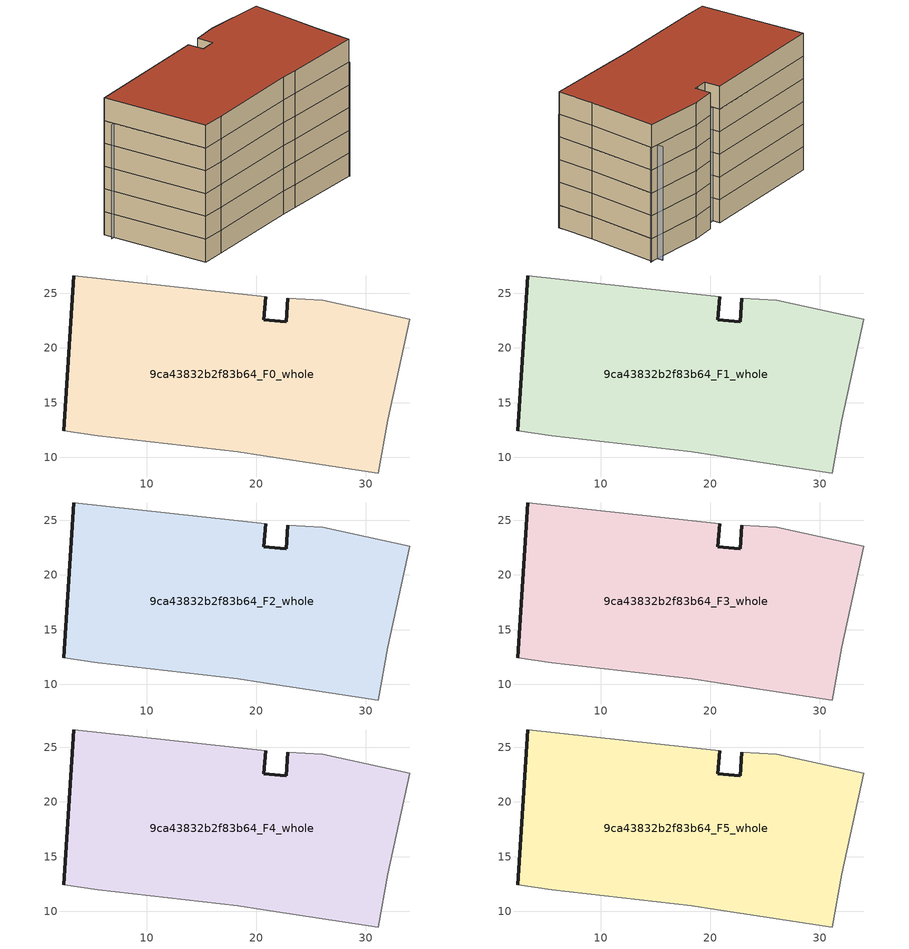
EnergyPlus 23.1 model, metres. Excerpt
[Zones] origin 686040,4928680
9ca43832b2f83b64_F0_whole
 floor ground (EU_floor_Construction): 34.03,22.6 32.02,13.39 31.17,8.57 20.64,10.16 18.35,10.51 5.53,11.99 2.45,12.42 3.37,26.57 20.88,24.68 20.72,22.56 22.23,22.45 22.74,22.41 22.9,24.53 26.11,24.36 z0
 wall outside (EU_wall_Construction): 22.9,24.53 22.74,22.41 22.23,22.45 20.72,22.56 20.88,24.68 / 3.37,26.57 2.45,12.42 z0:3
 wall adiabatic (EU_wall_Construction): 20.88,24.68 3.37,26.57 / 2.45,12.42 5.53,11.99 18.35,10.51 20.64,10.16 31.17,8.57 32.02,13.39 34.03,22.6 26.11,24.36 22.9,24.53 z0:3
9ca43832b2f83b64_F1_whole
 floor to 9ca43832b2f83b64_F0_whole (EU_floor_Construction): 34.03,22.6 32.02,13.39 31.17,8.57 20.64,10.16 18.35,10.51 5.53,11.99 2.45,12.42 3.37,26.57 20.88,24.68 20.72,22.56 22.23,22.45 22.74,22.41 22.9,24.53 26.11,24.36 z3
 wall outside (EU_wall_Construction): 22.9,24.53 22.74,22.41 22.23,22.45 20.72,22.56 20.88,24.68 / 3.37,26.57 2.45,12.42 z3:6
 wall adiabatic (EU_wall_Construction): 20.88,24.68 3.37,26.57 / 2.45,12.42 5.53,11.99 18.35,10.51 20.64,10.16 31.17,8.57 32.02,13.39 34.03,22.6 26.11,24.36 22.9,24.53 z3:6
9ca43832b2f83b64_F2_whole
 floor to 9ca43832b2f83b64_F1_whole (EU_floor_Construction): 34.03,22.6 32.02,13.39 31.17,8.57 20.64,10.16 18.35,10.51 5.53,11.99 2.45,12.42 3.37,26.57 20.88,24.68 20.72,22.56 22.23,22.45 22.74,22.41 22.9,24.53 26.11,24.36 z6
 wall outside (EU_wall_Construction): 22.9,24.53 22.74,22.41 22.23,22.45 20.72,22.56 20.88,24.68 / 3.37,26.57 2.45,12.42 z6:9
 wall adiabatic (EU_wall_Construction): 20.88,24.68 3.37,26.57 / 2.45,12.42 5.53,11.99 18.35,10.51 20.64,10.16 31.17,8.57 32.02,13.39 34.03,22.6 26.11,24.36 22.9,24.53 z6:9
9ca43832b2f83b64_F3_whole
 floor to 9ca43832b2f83b64_F2_whole (EU_floor_Construction): 34.03,22.6 32.02,13.39 31.17,8.57 20.64,10.16 18.35,10.51 5.53,11.99 2.45,12.42 3.37,26.57 20.88,24.68 20.72,22.56 22.23,22.45 22.74,22.41 22.9,24.53 26.11,24.36 z9
 wall outside (EU_wall_Construction): 22.9,24.53 22.74,22.41 22.23,22.45 20.72,22.56 20.88,24.68 / 3.37,26.57 2.45,12.42 z9:12
 wall adiabatic (EU_wall_Construction): 20.88,24.68 3.37,26.57 / 2.45,12.42 5.53,11.99 18.35,10.51 20.64,10.16 31.17,8.57 32.02,13.39 34.03,22.6 26.11,24.36 22.9,24.53 z9:12
9ca43832b2f83b64_F4_whole
 floor to 9ca43832b2f83b64_F3_whole (EU_floor_Construction): 34.03,22.6 32.02,13.39 31.17,8.57 20.64,10.16 18.35,10.51 5.53,11.99 2.45,12.42 3.37,26.57 20.88,24.68 20.72,22.56 22.23,22.45 22.74,22.41 22.9,24.53 26.11,24.36 z12
 wall outside (EU_wall_Construction): 22.9,24.53 22.74,22.41 22.23,22.45 20.72,22.56 20.88,24.68 / 3.37,26.57 2.45,12.42 z12:15
 wall adiabatic (EU_wall_Construction): 20.88,24.68 3.37,26.57 / 2.45,12.42 5.53,11.99 18.35,10.51 20.64,10.16 31.17,8.57 32.02,13.39 34.03,22.6 26.11,24.36 22.9,24.53 z12:15
9ca43832b2f83b64_F5_whole
 floor to 9ca43832b2f83b64_F4_whole (EU_floor_Construction): 34.03,22.6 32.02,13.39 31.17,8.57 20.64,10.16 18.35,10.51 5.53,11.99 2.45,12.42 3.37,26.57 20.88,24.68 20.72,22.56 22.23,22.45 22.74,22.41 22.9,24.53 26.11,24.36 z15
 wall outside (EU_wall_Construction): 22.9,24.53 22.74,22.41 22.23,22.45 20.72,22.56 20.88,24.68 / 3.37,26.57 2.45,12.42 z15:18
 wall adiabatic (EU_wall_Construction): 20.88,24.68 3.37,26.57 / 2.45,12.42 5.53,11.99 18.35,10.51 20.64,10.16 31.17,8.57 32.02,13.39 34.03,22.6 26.11,24.36 22.9,24.53 z15:18
 roof outside (EU_roof_Construction): 31.17,8.57 32.02,13.39 34.03,22.6 26.11,24.36 22.9,24.53 22.74,22.41 22.23,22.45 20.72,22.56 20.88,24.68 3.37,26.57 2.45,12.42 5.53,11.99 18.35,10.51 20.64,10.16 z18
shading: 31.16,8.47 33.19,23.61 / 34.28,22.57 2.83,25.27 z0:15
[Building]
EU S2 Campaign: North Axis=0; Terrain=City; Solar Distribution=FullExterior
[Site:Location]
Bologna: Latitude=44.5; Longitude=11.25; Time Zone=1; Elevation=37
[SizingPeriod:WeatherFileDays]
AnnualSizingPeriod: Begin Month=1; Begin Day of Month=1; End Month=12; End Day of Month=31; Day of Week for Start Day=Monday; Use Weather File Daylight Saving Period=No; Use Weather File Rain and Snow Indicators=No
[MATERIAL]
EU_InternalMass_Material: Roughness=MediumRough; Thickness=0.1; Conductivity=1; Density=1800; Specific Heat=900; Thermal Absorptance=0.9; Solar Absorptance=0.7; Visible Absorptance=0.7
[MATERIAL:NOMASS] Roughness=MediumRough; Thermal Absorptance=0.9; Solar Absorptance=0.7; Visible Absorptance=0.7
Name | Thermal Resistance
EU_wall_NoMass | 0.905828
EU_roof_NoMass | 0.37593
EU_floor_NoMass | 0.67114
[CONSTRUCTION]
EU_wall_Construction: EU_wall_NoMass
EU_roof_Construction: EU_roof_NoMass
EU_floor_Construction: EU_floor_NoMass
EU_InternalMass_Construction: EU_InternalMass_Material
[ZONE] Type=1; Multiplier=1; Ceiling Height=autocalculate; Volume=1280.36; Floor Area=autocalculate; Part of Total Floor Area=Yes
9ca43832b2f83b64_F0_whole; 9ca43832b2f83b64_F1_whole; 9ca43832b2f83b64_F2_whole; 9ca43832b2f83b64_F3_whole; 9ca43832b2f83b64_F4_whole; 9ca43832b2f83b64_F5_whole
[INTERNALMASS] Construction=EU_InternalMass_Construction; Surface Area=400.345
Name | Zone or ZoneList
9ca43832b2f83b64_F0_whole_EU_InternalMass | 9ca43832b2f83b64_F0_whole
9ca43832b2f83b64_F1_whole_EU_InternalMass | 9ca43832b2f83b64_F1_whole
9ca43832b2f83b64_F2_whole_EU_InternalMass | 9ca43832b2f83b64_F2_whole
9ca43832b2f83b64_F3_whole_EU_InternalMass | 9ca43832b2f83b64_F3_whole
9ca43832b2f83b64_F4_whole_EU_InternalMass | 9ca43832b2f83b64_F4_whole
9ca43832b2f83b64_F5_whole_EU_InternalMass | 9ca43832b2f83b64_F5_whole
[OTHEREQUIPMENT] Fuel Type=Electricity; Design Level Calculation Method=Watts/Area; Power per Zone Floor Area=1; Fraction Latent=0; Fraction Radiant=0; Fraction Lost=0; Carbon Dioxide Generation Rate=0; EndUse Subcategory=EU_Step8_InternalGains
Name | Zone or ZoneList or Space or SpaceList | Schedule
EU_Step8_InternalGain_9ca43832b2f83b64_F0_whole_f000 | 9ca43832b2f83b64_F0_whole | EU_Step8_GainSchedule_9ca43832b2f83b64_F0_whole_f000
EU_Step8_InternalGain_9ca43832b2f83b64_F1_whole_f000 | 9ca43832b2f83b64_F1_whole | EU_Step8_GainSchedule_9ca43832b2f83b64_F1_whole_f000
EU_Step8_InternalGain_9ca43832b2f83b64_F2_whole_f000 | 9ca43832b2f83b64_F2_whole | EU_Step8_GainSchedule_9ca43832b2f83b64_F2_whole_f000
EU_Step8_InternalGain_9ca43832b2f83b64_F3_whole_f000 | 9ca43832b2f83b64_F3_whole | EU_Step8_GainSchedule_9ca43832b2f83b64_F3_whole_f000
EU_Step8_InternalGain_9ca43832b2f83b64_F4_whole_f000 | 9ca43832b2f83b64_F4_whole | EU_Step8_GainSchedule_9ca43832b2f83b64_F4_whole_f000
EU_Step8_InternalGain_9ca43832b2f83b64_F5_whole_f000 | 9ca43832b2f83b64_F5_whole | EU_Step8_GainSchedule_9ca43832b2f83b64_F5_whole_f000
[ZONEVENTILATION:DESIGNFLOWRATE] Schedule=EU_AlwaysOn; Design Flow Rate Calculation Method=AirChanges/Hour; Air Changes per Hour=0.73129; Ventilation Type=Natural; Fan Pressure Rise=0; Fan Total Efficiency=1; Constant Term Coefficient=1; Temperature Term Coefficient=0; Velocity Term Coefficient=0; Velocity Squared Term Coefficient=0; Minimum Indoor Temperature=-100; Maximum Indoor Temperature=100; Delta Temperature=-100; Minimum Outdoor Temperature=-100; Maximum Outdoor Temperature=100; Maximum Wind Speed=40
Name | Zone or ZoneList or Space or SpaceList
EU_ConstantAir_9ca43832b2f83b64_F0_whole | 9ca43832b2f83b64_F0_whole
EU_ConstantAir_9ca43832b2f83b64_F1_whole | 9ca43832b2f83b64_F1_whole
EU_ConstantAir_9ca43832b2f83b64_F2_whole | 9ca43832b2f83b64_F2_whole
EU_ConstantAir_9ca43832b2f83b64_F3_whole | 9ca43832b2f83b64_F3_whole
EU_ConstantAir_9ca43832b2f83b64_F4_whole | 9ca43832b2f83b64_F4_whole
EU_ConstantAir_9ca43832b2f83b64_F5_whole | 9ca43832b2f83b64_F5_whole
[HVACTEMPLATE:THERMOSTAT] Constant Heating Setpoint=20; Constant Cooling Setpoint=50
EU_HeatOnly_9ca43832b2f83b64_F0_whole; EU_HeatOnly_9ca43832b2f83b64_F1_whole; EU_HeatOnly_9ca43832b2f83b64_F2_whole; EU_HeatOnly_9ca43832b2f83b64_F3_whole; EU_HeatOnly_9ca43832b2f83b64_F4_whole; EU_HeatOnly_9ca43832b2f83b64_F5_whole
[HVACTEMPLATE:ZONE:IDEALLOADSAIRSYSTEM] System Availability Schedule=EU_AlwaysOn; Maximum Heating Supply Air Temperature=50; Minimum Cooling Supply Air Temperature=13; Maximum Heating Supply Air Humidity Ratio=0.0156; Minimum Cooling Supply Air Humidity Ratio=0.0077; Heating Limit=NoLimit; Cooling Limit=NoLimit; Heating Availability Schedule=EU_AlwaysOn; Cooling Availability Schedule=EU_CoolingOff; Dehumidification Control Type=ConstantSensibleHeatRatio; Cooling Sensible Heat Ratio=0.7; Dehumidification Setpoint=60; Humidification Control Type=None; Humidification Setpoint=30; Outdoor Air Method=None; Outdoor Air Flow Rate per Person=0.00944; Outdoor Air Flow Rate per Zone Floor Area=0; Outdoor Air Flow Rate per Zone=0; Demand Controlled Ventilation Type=None; Outdoor Air Economizer Type=NoEconomizer; Heat Recovery Type=None; Sensible Heat Recovery Effectiveness=0.7; Latent Heat Recovery Effectiveness=0.65
Name | Template Thermostat
9ca43832b2f83b64_F0_whole | EU_HeatOnly_9ca43832b2f83b64_F0_whole
9ca43832b2f83b64_F1_whole | EU_HeatOnly_9ca43832b2f83b64_F1_whole
9ca43832b2f83b64_F2_whole | EU_HeatOnly_9ca43832b2f83b64_F2_whole
9ca43832b2f83b64_F3_whole | EU_HeatOnly_9ca43832b2f83b64_F3_whole
9ca43832b2f83b64_F4_whole | EU_HeatOnly_9ca43832b2f83b64_F4_whole
9ca43832b2f83b64_F5_whole | EU_HeatOnly_9ca43832b2f83b64_F5_whole
[SIZING:ZONE] Zone Cooling Design Supply Air Temperature Input Method=SupplyAirTemperature; Zone Cooling Design Supply Air Temperature=13; Zone Heating Design Supply Air Temperature Input Method=SupplyAirTemperature; Zone Heating Design Supply Air Temperature=50; Zone Cooling Design Supply Air Humidity Ratio=0.008; Zone Heating Design Supply Air Humidity Ratio=0.008; Cooling Design Air Flow Method=DesignDay; Cooling Design Air Flow Rate=0; Cooling Minimum Air Flow per Zone Floor Area=0.000762; Cooling Minimum Air Flow=0; Cooling Minimum Air Flow Fraction=0.2; Heating Design Air Flow Method=DesignDay; Heating Design Air Flow Rate=0; Heating Maximum Air Flow per Zone Floor Area=0.002032; Heating Maximum Air Flow=0.141576; Heating Maximum Air Flow Fraction=0.3; Account for Dedicated Outdoor Air System=No; Dedicated Outdoor Air System Control Strategy=NeutralSupplyAir; Dedicated Outdoor Air Low Setpoint Temperature for Design=autosize; Dedicated Outdoor Air High Setpoint Temperature for Design=autosize; Zone Load Sizing Method=Sensible Load Only No Latent Load; Zone Latent Cooling Design Supply Air Humidity Ratio Input Method=HumidityRatioDifference; Zone Cooling Design Supply Air Humidity Ratio Difference=0.005; Zone Latent Heating Design Supply Air Humidity Ratio Input Method=HumidityRatioDifference; Zone Humidification Design Supply Air Humidity Ratio Difference=0.005
9ca43832b2f83b64_F0_whole; 9ca43832b2f83b64_F1_whole; 9ca43832b2f83b64_F2_whole; 9ca43832b2f83b64_F3_whole; 9ca43832b2f83b64_F4_whole; 9ca43832b2f83b64_F5_whole
[SCHEDULE:CONSTANT]
Name | Hourly Value
EU_AlwaysOn | 1
EU_CoolingOff | 0
[SCHEDULE:FILE] Column Number=1; Rows to Skip at Top=0; Number of Hours of Data=8760; Column Separator=Comma; Interpolate to Timestep=No; Minutes per Item=60; Adjust Schedule for Daylight Savings=Yes
Name | File
EU_Step8_GainSchedule_9ca43832b2f83b64_F0_whole_f000 | ../../schedules/9ca43832b2f83b64/9ca43832b2f83b64_F0_whole_f000_gain.csv
EU_Step8_GainSchedule_9ca43832b2f83b64_F1_whole_f000 | ../../schedules/9ca43832b2f83b64/9ca43832b2f83b64_F1_whole_f000_gain.csv
EU_Step8_GainSchedule_9ca43832b2f83b64_F2_whole_f000 | ../../schedules/9ca43832b2f83b64/9ca43832b2f83b64_F2_whole_f000_gain.csv
EU_Step8_GainSchedule_9ca43832b2f83b64_F3_whole_f000 | ../../schedules/9ca43832b2f83b64/9ca43832b2f83b64_F3_whole_f000_gain.csv
EU_Step8_GainSchedule_9ca43832b2f83b64_F4_whole_f000 | ../../schedules/9ca43832b2f83b64/9ca43832b2f83b64_F4_whole_f000_gain.csv
EU_Step8_GainSchedule_9ca43832b2f83b64_F5_whole_f000 | ../../schedules/9ca43832b2f83b64/9ca43832b2f83b64_F5_whole_f000_gain.csv
